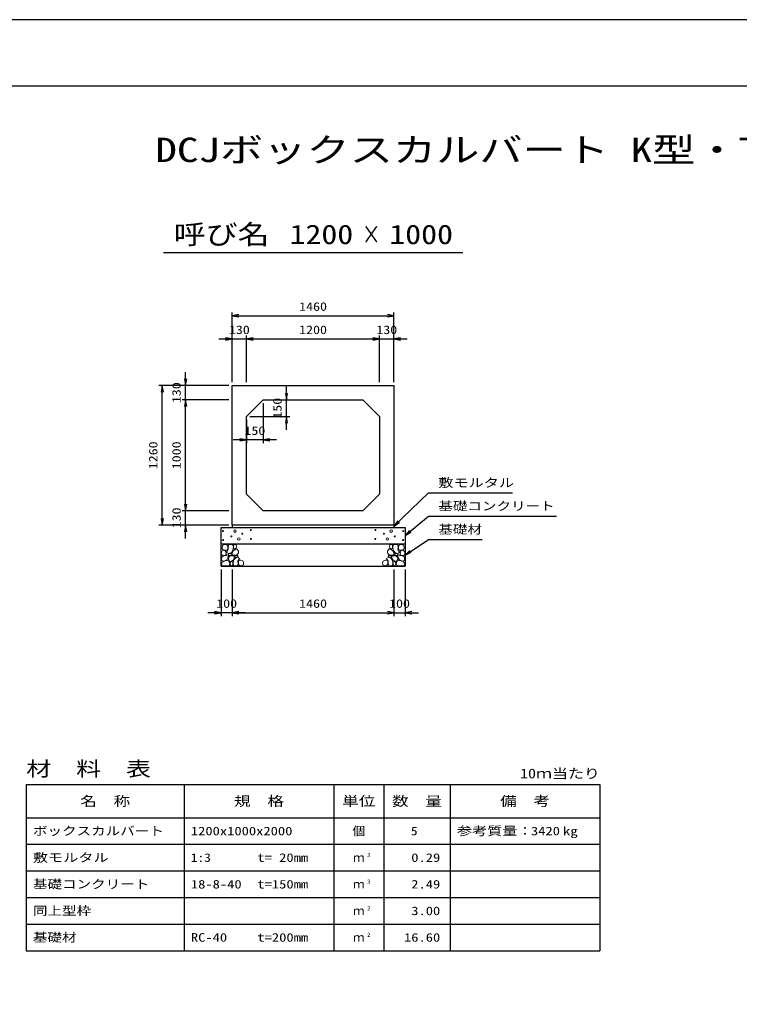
# Model space of a CAD drawing. Units: millimetres at full size. Extents: x 0 to 25230, y 0 to 17820.
# Drawn here: x 8469 to 14960, y 8910 to 17820 of the extents above; entities that cross this region are included whole.
import ezdxf
from ezdxf.enums import TextEntityAlignment as Align

# ---------------------------------------------------------------- set-up
doc = ezdxf.new("R2010")
doc.units = ezdxf.units.MM
for name, color, linetype, lineweight in [('D-DCR-HCHn', 4, 'Continuous', 9), ('D-MTR-FRAM', 7, 'Continuous', 25), ('D-MTR-LINE', 7, 'Continuous', 25), ('D-STR-DIM', 7, 'Continuous', 25), ('D-STR-STRn', 1, 'Continuous', 25), ('D-STR-TXT', 7, 'Continuous', 25), ('D-TTL', 2, 'Continuous', 25), ('D-TTL-TXT', 7, 'Continuous', 25)]:
    doc.layers.add(name, color=color, linetype=linetype, lineweight=lineweight)
doc.layers.add('D-MTR', color=7, linetype='Continuous')
doc.layers.add('D-MTR-TXT', color=7, linetype='Continuous')
doc.styles.add('ＭＳ ゴシック', font='')
doc.styles.get('ＭＳ ゴシック').set_extended_font_data('MS Gothic')

# ---------------------------------------------------------------- blocks, each defined once
blk = doc.blocks.new('open_arrow')
at = {"color": 0, "linetype": 'Continuous', "lineweight": -2}
blk.add_lwpolyline([(7.5, 1.25), (0, 0), (7.5, -1.25)], dxfattribs=at)

msp = doc.modelspace()

# ---------------------------------------------------------------- linework, layer by layer
at = {"layer": 'D-DCR-HCHn'}
for points in [[(10292.281, 13023.808), (10285.346, 13003.005), (10294.592, 12989.136), (10317.707, 12986.824), (10333.488, 12993.599), (10326.952, 13009.939), (10331.575, 13019.185), (10322.33, 13028.431), (10308.461, 13033.053)], [(10336.198, 13081.594), (10315.395, 13086.217), (10296.904, 13076.971), (10294.592, 13056.168), (10299.215, 13039.988), (10322.33, 13033.053), (10338.51, 13033.053), (10345.444, 13044.611), (10345.444, 13070.037)], [(10354.69, 13083.906), (10347.756, 13063.102), (10350.067, 13039.988), (10333.887, 13014.562), (10354.69, 13003.005), (10377.805, 13014.562), (10391.673, 13033.053), (10396.296, 13063.102), (10391.673, 13079.283), (10377.805, 13086.217)], [(10393.985, 13028.431), (10382.427, 13000.693), (10391.673, 12989.136), (10419.411, 12989.136), (10430.968, 12993.759), (10442.525, 13009.939), (10442.525, 13023.808), (10430.968, 13042.299), (10417.099, 13044.611)], [(10398.608, 13079.283), (10398.608, 13051.545), (10410.165, 13044.611), (10421.722, 13051.545), (10424.034, 13067.725), (10421.722, 13081.594), (10405.542, 13086.217)], [(11836.015, 13028.431), (11847.573, 13000.693), (11838.327, 12989.136), (11810.589, 12989.136), (11799.032, 12993.759), (11787.475, 13009.939), (11787.475, 13023.808), (11799.032, 13042.299), (11812.901, 13044.611)], [(11831.392, 13079.283), (11831.392, 13051.545), (11819.835, 13044.611), (11808.278, 13051.545), (11805.966, 13067.725), (11808.278, 13081.594), (11824.458, 13086.217)], [(11875.31, 13083.906), (11882.244, 13063.102), (11879.933, 13039.988), (11896.113, 13014.562), (11875.31, 13003.005), (11852.195, 13014.562), (11838.327, 13033.053), (11833.704, 13063.102), (11838.327, 13079.283), (11852.195, 13086.217)], [(11893.802, 13081.594), (11914.605, 13086.217), (11933.096, 13076.971), (11935.408, 13056.168), (11930.785, 13039.988), (11907.67, 13033.053), (11891.49, 13033.053), (11884.556, 13044.611), (11884.556, 13070.037)], [(11937.719, 13023.808), (11944.654, 13003.005), (11935.408, 12989.136), (11912.293, 12986.824), (11896.512, 12993.599), (11903.048, 13009.939), (11898.425, 13019.185), (11907.67, 13028.431), (11921.539, 13033.053)], [(10336.155, 12947.009), (10353.277, 12972.692), (10351.137, 12979.112), (10327.594, 12985.533), (10306.192, 12983.393), (10291.21, 12970.551), (10289.07, 12955.57), (10291.21, 12940.588), (10308.332, 12936.308)], [(10344.716, 12893.503), (10359.698, 12899.924), (10363.978, 12921.326), (10355.417, 12936.308), (10340.435, 12940.588), (10321.173, 12938.448), (10299.771, 12929.887), (10289.07, 12917.045), (10289.07, 12902.064), (10295.49, 12893.503), (10321.173, 12895.643)], [(10359.313, 13003.005), (10347.756, 12993.759), (10352.379, 12986.824), (10368.559, 12986.824), (10375.493, 12989.136), (10380.116, 12998.382), (10373.182, 13005.316)], [(10396.082, 12947.009), (10406.783, 12972.692), (10398.222, 12983.393), (10372.539, 12983.393), (10361.838, 12979.112), (10351.137, 12964.131), (10351.137, 12951.289), (10361.838, 12934.167), (10374.679, 12932.027)], [(10391.801, 12899.924), (10391.801, 12925.606), (10381.1, 12932.027), (10370.399, 12925.606), (10368.259, 12910.625), (10370.399, 12897.783), (10385.381, 12893.503)], [(10432.466, 12895.643), (10438.886, 12914.905), (10436.746, 12936.308), (10451.728, 12959.85), (10432.466, 12970.551), (10411.063, 12959.85), (10398.222, 12942.728), (10393.941, 12914.905), (10398.222, 12899.924), (10411.063, 12893.503)], [(10428.185, 12970.551), (10438.886, 12979.112), (10434.606, 12985.533), (10419.624, 12985.533), (10413.204, 12983.393), (10408.923, 12974.832), (10415.344, 12968.411)], [(10449.588, 12897.783), (10468.85, 12893.503), (10485.972, 12902.064), (10488.112, 12921.326), (10483.831, 12936.308), (10462.429, 12942.728), (10447.447, 12942.728), (10441.027, 12932.027), (10441.027, 12908.484)], [(11780.412, 12897.783), (11761.15, 12893.503), (11744.028, 12902.064), (11741.888, 12921.326), (11746.169, 12936.308), (11767.571, 12942.728), (11782.553, 12942.728), (11788.973, 12932.027), (11788.973, 12908.484)], [(11797.534, 12895.643), (11791.114, 12914.905), (11793.254, 12936.308), (11778.272, 12959.85), (11797.534, 12970.551), (11818.937, 12959.85), (11831.778, 12942.728), (11836.059, 12914.905), (11831.778, 12899.924), (11818.937, 12893.503)], [(11801.815, 12970.551), (11791.114, 12979.112), (11795.394, 12985.533), (11810.376, 12985.533), (11816.796, 12983.393), (11821.077, 12974.832), (11814.656, 12968.411)], [(11833.918, 12947.009), (11823.217, 12972.692), (11831.778, 12983.393), (11857.461, 12983.393), (11868.162, 12979.112), (11878.863, 12964.131), (11878.863, 12951.289), (11868.162, 12934.167), (11855.321, 12932.027)], [(11838.199, 12899.924), (11838.199, 12925.606), (11848.9, 12932.027), (11859.601, 12925.606), (11861.741, 12910.625), (11859.601, 12897.783), (11844.619, 12893.503)], [(11870.687, 13003.005), (11882.244, 12993.759), (11877.621, 12986.824), (11861.441, 12986.824), (11854.507, 12989.136), (11849.884, 12998.382), (11856.818, 13005.316)], [(11885.284, 12893.503), (11870.302, 12899.924), (11866.022, 12921.326), (11874.583, 12936.308), (11889.565, 12940.588), (11908.827, 12938.448), (11930.229, 12929.887), (11940.93, 12917.045), (11940.93, 12902.064), (11934.51, 12893.503), (11908.827, 12895.643)], [(11893.845, 12947.009), (11876.723, 12972.692), (11878.863, 12979.112), (11902.406, 12985.533), (11923.808, 12983.393), (11938.79, 12970.551), (11940.93, 12955.57), (11938.79, 12940.588), (11921.668, 12936.308)]]:
    msp.add_lwpolyline(points, close=True, dxfattribs=at)
for centre, radius in [((10301.091, 13206.145), 4.5), ((10410.004, 13206.145), 11.25), ((10476.563, 13182.459), 4.5), ((10552.197, 13215.221), 4.5), ((11677.803, 13215.221), 4.5), ((11753.437, 13182.459), 4.5), ((11819.996, 13206.145), 11.25), ((11928.909, 13206.145), 4.5), ((10302.803, 13125.879), 4.5), ((10378.437, 13158.641), 4.5), ((10444.996, 13134.955), 11.25), ((10553.909, 13134.955), 4.5), ((11676.091, 13134.955), 4.5), ((11785.004, 13134.955), 11.25), ((11851.563, 13158.641), 4.5), ((11927.197, 13125.879), 4.5)]:
    msp.add_circle(centre, radius, dxfattribs=at)
at = {"layer": 'D-MTR-FRAM'}
for p, q in [((8527.5, 10920), (13702.5, 10920)), ((8527.5, 10920), (8527.5, 9420)), ((13702.5, 10920), (13702.5, 9420)), ((8527.5, 9420), (13702.5, 9420))]:
    msp.add_line(p, q, dxfattribs=at)
at = {"layer": 'D-MTR-LINE'}
for p, q in [((9952.5, 10920), (9952.5, 9420)), ((11302.5, 10920), (11302.5, 9420)), ((11752.5, 10920), (11752.5, 9420)), ((12352.5, 10920), (12352.5, 9420)), ((8527.5, 10620), (13702.5, 10620)), ((8527.5, 10380), (13702.5, 10380)), ((8527.5, 10140), (13702.5, 10140)), ((8527.5, 9900), (13702.5, 9900)), ((8527.5, 9660), (13702.5, 9660))]:
    msp.add_line(p, q, dxfattribs=at)
at = {"layer": 'D-STR-DIM'}
for p, q in [((10385, 14550), (10385, 15180)), ((10385, 15150), (11845, 15150)), ((11845, 14550), (11845, 15180)), ((10385, 14550), (10385, 14970)), ((10515, 14550), (10515, 14970)), ((10515, 14550), (10515, 14970)), ((11715, 14550), (11715, 14970)), ((11715, 14550), (11715, 14970)), ((11845, 14550), (11845, 14970)), ((10265, 14940), (10635, 14940)), ((10515, 14940), (11715, 14940)), ((11595, 14940), (11965, 14940)), ((9965, 14270), (9965, 14640)), ((10355, 14520), (9725, 14520)), ((9755, 13260), (9755, 14520)), ((10355, 14520), (9935, 14520)), ((10875, 14120), (10875, 14510)), ((10355, 14390), (9935, 14390)), ((10355, 14390), (9935, 14390)), ((9965, 13390), (9965, 14390)), ((10665, 14360), (10665, 14000)), ((10695, 14390), (10905, 14390)), ((10515, 14210), (10515, 14000)), ((10545, 14240), (10905, 14240)), ((10785, 14030), (10395, 14030)), ((9965, 13140), (9965, 13510)), ((10355, 13390), (9935, 13390)), ((10355, 13390), (9935, 13390)), ((10355, 13260), (9725, 13260)), ((10355, 13260), (9935, 13260)), ((10285, 12860), (10285, 12440)), ((10385, 12860), (10385, 12440)), ((10385, 12860), (10385, 12440)), ((11845, 12860), (11845, 12440)), ((11845, 12860), (11845, 12440)), ((11945, 12860), (11945, 12440)), ((10505, 12470), (10165, 12470)), ((10385, 12470), (11845, 12470)), ((11725, 12470), (12065, 12470))]:
    msp.add_line(p, q, dxfattribs=at)
at = {"layer": 'D-STR-STRn'}
for p, q in [((10385, 14520), (11845, 14520)), ((10385, 13260), (10385, 14520)), ((11845, 14520), (11845, 13260)), ((10665, 14390), (10515, 14240)), ((10665, 14390), (11565, 14390)), ((11715, 14240), (11565, 14390)), ((10515, 13540), (10515, 14240)), ((11715, 14240), (11715, 13540)), ((10515, 13540), (10665, 13390)), ((11565, 13390), (11715, 13540)), ((11565, 13390), (10665, 13390)), ((10285, 12890), (10285, 13240)), ((10285, 13240), (11945, 13240)), ((11845, 13260), (10385, 13260)), ((10385, 13260), (10385, 13240)), ((11845, 13260), (11845, 13240)), ((11945, 13240), (11945, 12890)), ((10285, 13090), (11945, 13090)), ((10285, 12890), (11945, 12890))]:
    msp.add_line(p, q, dxfattribs=at)
at = {"layer": 'D-STR-TXT'}
for points in [[(11845, 13250), (12155, 13550), (12215, 13550), (12914.975, 13550)], [(11945, 13165), (12155, 13340), (12215, 13340), (13310.457, 13340)], [(11945, 12990), (12155, 13130), (12215, 13130), (12639.416, 13130)]]:
    msp.add_lwpolyline(points, dxfattribs=at)
at = {"layer": 'D-TTL'}
for points in [[(0, 0), (25230, 0), (25230, 17820), (0, 17820)], [(600, 600), (24630, 600), (24630, 17220), (600, 17220)]]:
    msp.add_lwpolyline(points, close=True, dxfattribs=at)
at = {"layer": 'D-TTL-TXT'}
msp.add_line((9765, 15720), (12465, 15720), dxfattribs=at)

# ---------------------------------------------------------------- block references
at = {"layer": 'D-STR-DIM', "xscale": 8, "yscale": 8}
for p in [(10385, 15150), (10515, 14940), (10515, 14940), (11845, 14940), (10665, 14030), (10385, 12470), (10385, 12470), (11945, 12470)]:
    msp.add_blockref('open_arrow', p, dxfattribs=at)
for p, rotation in [((11845, 15150), 180), ((10385, 14940), 180), ((11715, 14940), 180), ((11715, 14940), 180), ((9965, 14520), 90), ((9755, 14520), 270), ((10875, 14390), 90), ((9965, 14390), 270), ((9965, 14390), 270), ((10875, 14240), 270), ((10515, 14030), 180), ((9965, 13390), 90), ((9965, 13390), 90), ((9755, 13260), 90), ((9965, 13260), 270), ((10285, 12470), 180), ((11845, 12470), 180), ((11845, 12470), 180)]:
    msp.add_blockref('open_arrow', p, dxfattribs=dict(at, rotation=rotation))
at = {"layer": 'D-STR-TXT', "xscale": 8, "yscale": 8}
for p, rotation in [((11845, 13250), 44.1), ((11945, 13165), 39.8), ((11945, 12990), 33.7)]:
    msp.add_blockref('open_arrow', p, dxfattribs=dict(at, rotation=rotation))

# ---------------------------------------------------------------- texts
at = {"layer": 'D-MTR', "style": 'ＭＳ ゴシック', "width": 1.25}
msp.add_text('材\u3000料\u3000表', height=132, dxfattribs=at).set_placement((8527.5, 10956), align=Align.BOTTOM_LEFT)
at = {"layer": 'D-MTR', "style": 'ＭＳ ゴシック', "width": 1.2}
msp.add_text('10ｍ当たり', height=87.98, dxfattribs=at).set_placement((13702.5, 10949), align=Align.BOTTOM_RIGHT)
at = {"layer": 'D-MTR-TXT', "style": 'ＭＳ ゴシック'}
for s, height, width, p in [('名\u3000称', 87.98, 1.25, (9240, 10770)), ('規\u3000格', 87.98, 1.25, (10627.5, 10770)), ('単位', 87.98, 1.25, (11527.5, 10770)), ('数\u3000量', 87.98, 1.25, (12052.5, 10770)), ('備\u3000考', 87.98, 1.25, (13027.5, 10770)), ('個', 76.98, 1.1, (11527.5, 10500))]:
    msp.add_text(s, height=height, dxfattribs=dict(at, width=width)).set_placement(p, align=Align.MIDDLE_CENTER)
for s, width, p in [('ボックスカルバート', 1.25, (8587.5, 10500)), ('1200x1000x2000', 1.25, (10012.5, 10500)), ('参考質量：    kg', 1.3, (12412.5, 10500)), ('敷モルタル', 1.3, (8587.5, 10260)), ('1:3', 1.15, (10012.5, 10260)), ('t= 20mm', 1.25, (10612.5, 10260)), ('基礎コンクリート', 1.25, (8587.5, 10020)), ('18-8-40', 1.25, (10012.5, 10020)), ('t=150mm', 1.25, (10612.5, 10020)), ('同上型枠', 1.25, (8587.5, 9780)), ('基礎材', 1.25, (8587.5, 9540)), ('RC-40', 1.25, (10012.5, 9540)), ('t=200mm', 1.25, (10612.5, 9540))]:
    msp.add_text(s, height=76.98, dxfattribs=dict(at, width=width)).set_placement(p, align=Align.MIDDLE_LEFT)
for s, width, p in [('5', 1.15, (12057.83, 10500)), ('3420', 1.25, (13342.5, 10500)), ('0.29', 1.25, (12262.5, 10260)), ('2.49', 1.25, (12262.5, 10020)), ('3.00', 1.25, (12262.5, 9780)), ('16.60', 1.25, (12262.5, 9540))]:
    msp.add_text(s, height=76.98, dxfattribs=dict(at, width=width)).set_placement(p, align=Align.MIDDLE_RIGHT)
for p in [(11527.5, 10260), (11527.5, 10020), (11527.5, 9780), (11527.5, 9540)]:
    msp.add_text('ｍ', height=76.98, dxfattribs=at).set_placement(p, align=Align.MIDDLE_CENTER)
at = {"layer": 'D-MTR-TXT', "style": 'ＭＳ ゴシック', "width": 1.15}
for s, p in [('3', (11602.5, 10253)), ('3', (11602.5, 10013)), ('2', (11602.5, 9773)), ('2', (11602.5, 9533))]:
    msp.add_text(s, height=38.49, dxfattribs=at).set_placement(p, align=Align.BOTTOM_LEFT)
at = {"layer": 'D-STR-DIM', "style": 'ＭＳ ゴシック', "width": 1.2}
for s, p in [('1460', (11115, 15232.5)), ('130', (10450, 15022.5)), ('1200', (11115, 15022.5)), ('130', (11780, 15022.5)), ('150', (10590, 14112.5)), ('100', (10335, 12552.5)), ('1460', (11115, 12552.5)), ('100', (11895, 12552.5))]:
    msp.add_text(s, height=76.98, dxfattribs=at).set_placement(p, align=Align.MIDDLE_CENTER)
for s, p in [('130', (9882.5, 14455)), ('150', (10792.5, 14315)), ('1260', (9672.5, 13890)), ('1000', (9882.5, 13890)), ('130', (9882.5, 13325))]:
    msp.add_text(s, height=76.98, rotation=90, dxfattribs=at).set_placement(p, align=Align.MIDDLE_CENTER)
at = {"layer": 'D-STR-TXT', "style": 'ＭＳ ゴシック'}
for s, width, p in [('敷モルタル', 1.3, (12245, 13580)), ('基礎コンクリート', 1.25, (12245, 13370)), ('基礎材', 1.25, (12245, 13160))]:
    msp.add_text(s, height=76.98, dxfattribs=dict(at, width=width)).set_placement(p, align=Align.BOTTOM_LEFT)
at = {"layer": 'D-TTL-TXT', "style": 'ＭＳ ゴシック'}
for s, height, width, p in [('DCJボックスカルバート K型・T型', 219.9, 1.3, (12615, 16470)), ('呼び名', 176, 1.2, (10290, 15742.5)), ('1200', 176, 1.2, (11190, 15742.5)), ('×', 176, 0.7, (11640, 15742.5)), ('1000', 176, 1.2, (12090, 15742.5))]:
    msp.add_text(s, height=height, dxfattribs=dict(at, width=width)).set_placement(p, align=Align.BOTTOM_CENTER)

doc.saveas('drawing.dxf')
